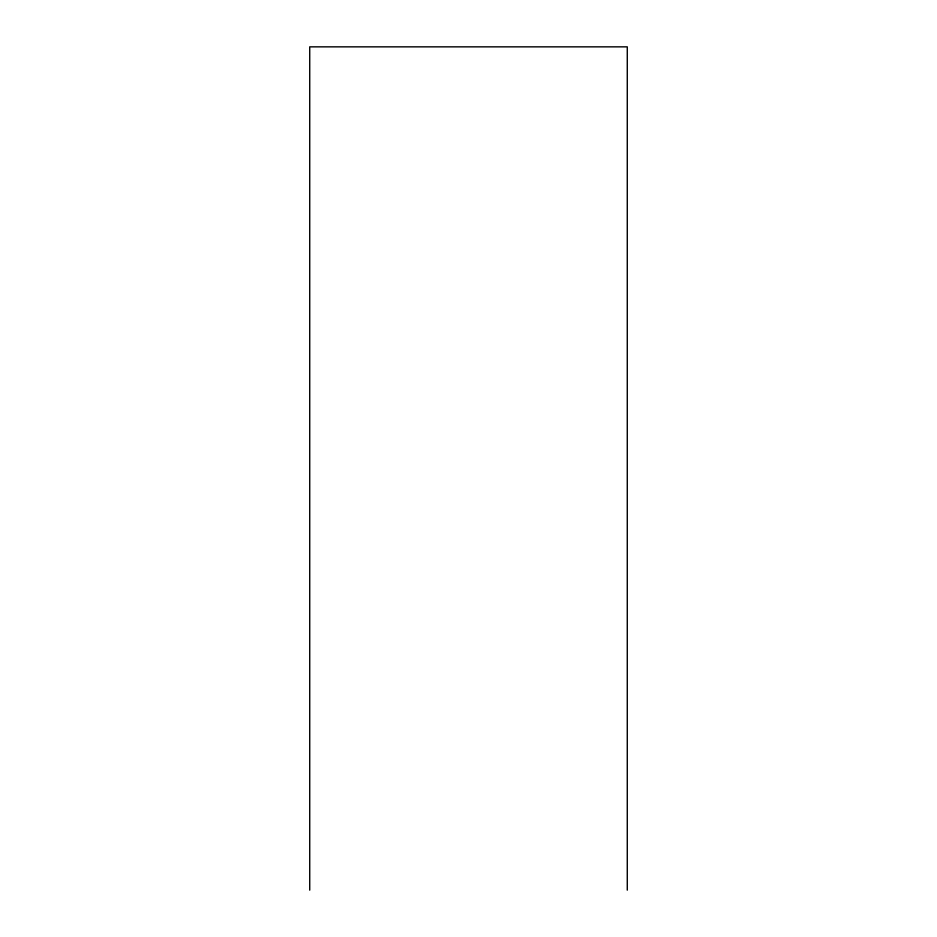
<?xml version="1.0" encoding="UTF-8"?>
<svg xmlns="http://www.w3.org/2000/svg" width="937" height="937" viewBox="0 0 937 937"><rect width="100%" height="100%" fill="white"/><g stroke="black" fill="none" stroke-linecap="round" stroke-linejoin="round"><path stroke-width="1.41" d="M627.275 890.15L627.275 46.85L309.725 46.85L309.725 890.15"/></g></svg>
